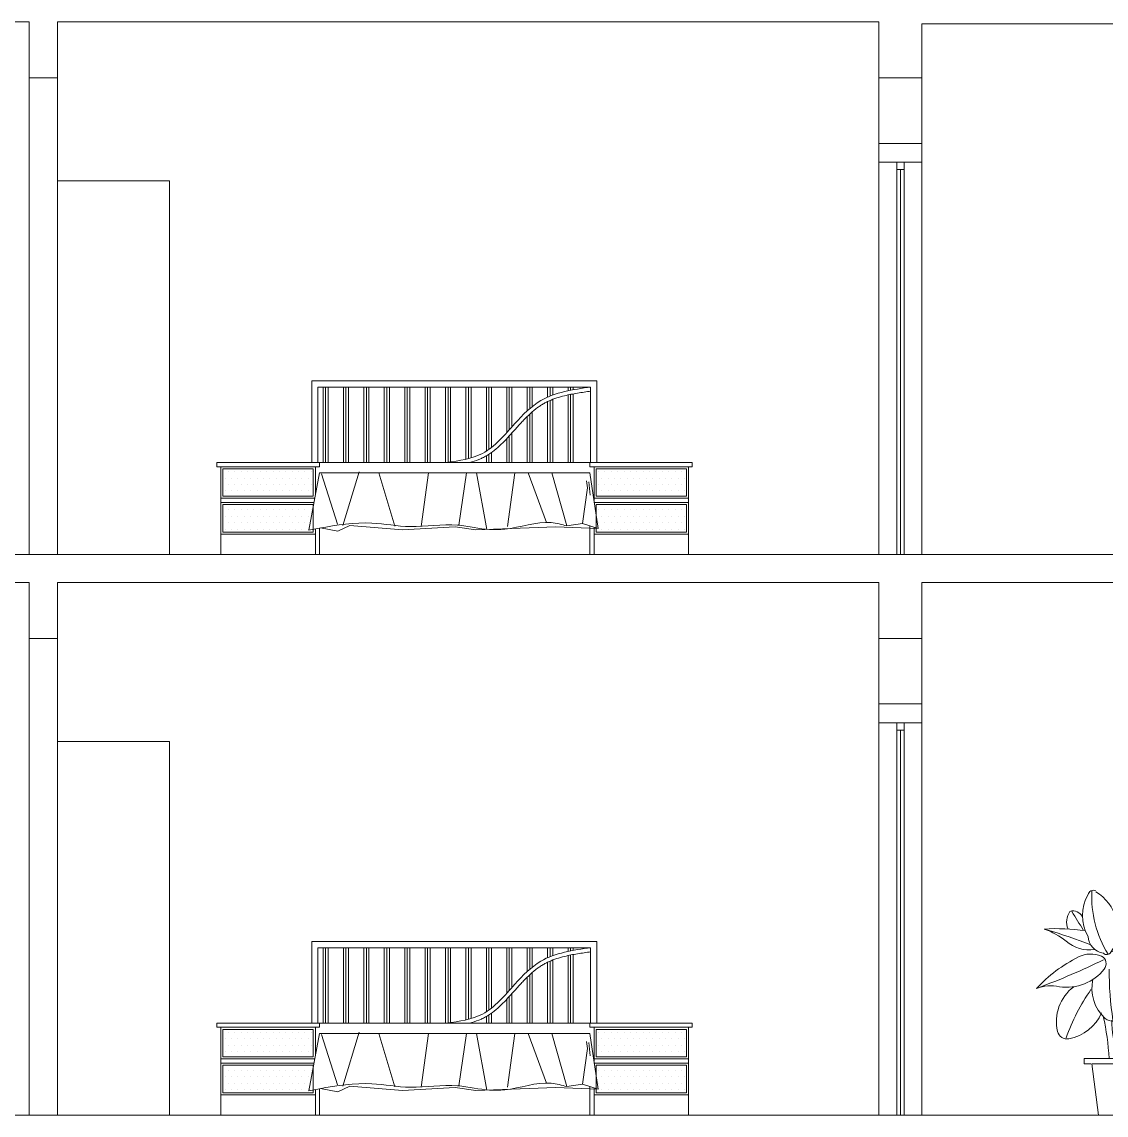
# Model space of a CAD drawing. Header units: inches. Extents: x 1090 to 1325, y 2 to 154.
# Drawn here: x 1171.08 to 1176.88, y 114.43 to 120.28 of the extents above; entities that cross this region are included whole.
import ezdxf

# ---------------------------------------------------------------- set-up
doc = ezdxf.new("R2010")
doc.units = ezdxf.units.IN
doc.header["$MEASUREMENT"] = 0
doc.layers.add('FUR', color=250, linetype='Continuous', lineweight=9)
doc.layers.add('walls', color=250, linetype='Continuous', lineweight=18)
doc.layers.add('TREE', color=104, linetype='Continuous', lineweight=5, transparency=0.2)

# ---------------------------------------------------------------- blocks, each defined once
blk = doc.blocks.new('TS_TX4JCRY69AQAJP9D')
for points in [[(-6.53, 58.31, -0.41684), (-2.64, 42.51, -0.481912), (-4.59, 42.26, -0.342247), (-8.48, 46.64, -0.26696), (-8.48, 57.58, -0.497125), (-6.53, 58.56, -0.195283)], [(-1.42, 51.99, -0.36006), (7.34, 56.37, -0.113892), (10.99, 55.39, 0.422729), (8.07, 52.23, -0.268696), (0.77, 44.21, -0.687609), (-1.18, 45.18, -0.377384)], [(-9.94, 51.75, 0.381959), (-13.1, 53.21, 0.249129), (-13.59, 48.59, 0.62049)], [(-9.21, 48.1, 0.05535), (-19.67, 48.59, -0.08881), (-14.08, 45.42, 0.23543), (-6.78, 43.24, -1.125631)], [(-2.64, 42.51, -0.205137), (14.15, 44.69, -0.579639), (14.88, 41.78, -0.186386), (1.5, 35.7, 301.207595)], [(-5.07, 41.53, 0.218407), (-10.91, 41.29, 0.09322), (-21.62, 33.02, -0.162179), (-15.78, 33.51, 0.274354), (-4.34, 38.13, 0.46016), (-5.07, 41.53, 4.904044)], [(-7.26, 35.45, 0.266089), (-4.1, 25.24, 0.463079), (0.04, 25.73, 0.320357), (0.52, 37.89, -1.850789)], [(4.9, 36.43, -0.288425), (8.31, 24.02, -0.481191), (7.09, 23.54, -0.408348), (1.5, 28.64, -1.958987)], [(-12.13, 33.51, 0.289091), (-16.27, 21.84, 0.399896), (-13.35, 19.89, 0.255788), (-5.07, 26.7, 0.594079)], [(8.31, 32.54, -0.409266), (21.21, 25.73, -0.302318), (18.77, 21.35, -0.251187), (8.27, 23.91)], [(-4.6, 25.74, -0.042073), (-3.13, 14.78, 0.917888)], [(-2.4, 24.75, 0.10656), (-0.94, 16.24, 0.21569), (2.43, 25.89, -5.600516)], [(-0.21, 14.78, 0.198356), (3.97, 24.39, -2.314974)]]:
    blk.add_lwpolyline(points, format="xyb")
for points in [[(-7.75, 13.32), (-9.45, 13.32), (-9.45, 14.78), (7.34, 14.78)], [(7.34, 13.32), (9.04, 13.32), (9.04, 14.78), (-7.75, 14.78)], [(4.17, -0.05), (-5.8, -0.05), (-7.51, 13.32), (7.34, 13.32)], [(-4.34, -0.05), (5.63, -0.05), (7.34, 13.32), (-7.51, 13.32)]]:
    blk.add_lwpolyline(points)
for centre, radius, start, end in [((21.43, 57.01), 28.98, 176.9428, 211.1469), ((-2687067.84, -1613212.16), 3134149.15, 30.97983396, 30.97993766), ((11.25, 44.22), 11.21, 95.0843, 180.0844), ((-56.17, -76.79), 130.55, 68.231, 73.4336), ((14.26, 9.69), 33.54, 89.3518, 115.0833), ((-78.79, 186.44), 163.67, 290.6255, 296.9594), ((93.07, 38.41), 96.2, 180.1654, 188.1592), ((-7.75, 23.87), 15.09, 359.6677, 47.3562), ((38.19, 1.89), 55.36, 146.0833, 160.7574), ((6.97, 7.35), 21.58, 49.595, 86.4481)]:
    blk.add_arc(centre, radius, start, end)

msp = doc.modelspace()

# ---------------------------------------------------------------- linework, layer by layer
at = {"layer": 'FUR'}
for p, q in [((1175.7594, 119.5262), (1175.7594, 117.4262)), ((1175.7994, 119.5262), (1175.7594, 119.5262)), ((1175.7594, 119.5262), (1175.7594, 119.4862)), ((1175.7994, 119.5262), (1175.7994, 117.4262)), ((1175.7994, 119.4862), (1175.7994, 119.5262)), ((1175.7594, 119.4862), (1175.7994, 119.4862)), ((1175.7794, 119.4862), (1175.7794, 117.4262)), ((1171.8671, 119.4262), (1171.2671, 119.4262)), ((1171.8671, 117.4262), (1171.8671, 119.4262)), ((1174.1542, 118.3551), (1172.6287, 118.3551)), ((1172.6287, 117.918), (1172.6287, 118.3551)), ((1174.1542, 117.918), (1174.1542, 118.3551)), ((1174.1214, 118.3223), (1172.6614, 118.3223)), ((1172.6614, 117.918), (1172.6614, 118.3223)), ((1172.689, 117.918), (1172.689, 118.3223)), ((1172.7027, 117.918), (1172.7027, 118.3223)), ((1172.7163, 117.918), (1172.7163, 118.3223)), ((1172.7983, 117.918), (1172.7983, 118.3223)), ((1172.8119, 117.918), (1172.8119, 118.3223)), ((1172.8256, 117.918), (1172.8256, 118.3223)), ((1172.9076, 117.918), (1172.9076, 118.3223)), ((1172.9212, 117.918), (1172.9212, 118.3223)), ((1172.9349, 117.918), (1172.9349, 118.3223)), ((1173.0168, 117.918), (1173.0168, 118.3223)), ((1173.0305, 117.918), (1173.0305, 118.3223)), ((1173.0441, 117.918), (1173.0441, 118.3223)), ((1173.1261, 117.918), (1173.1261, 118.3223)), ((1173.1398, 117.918), (1173.1398, 118.3223)), ((1173.1534, 117.918), (1173.1534, 118.3223)), ((1173.2354, 117.918), (1173.2354, 118.3223)), ((1173.249, 117.918), (1173.249, 118.3223)), ((1173.2627, 117.918), (1173.2627, 118.3223)), ((1173.3447, 117.918), (1173.3447, 118.3223)), ((1173.3583, 117.918), (1173.3583, 118.3223)), ((1173.372, 117.918), (1173.372, 118.3223)), ((1173.4539, 117.936), (1173.4539, 118.3223)), ((1173.4676, 117.9394), (1173.4676, 118.3223)), ((1173.4813, 117.9432), (1173.4813, 118.3223)), ((1173.5632, 117.9796), (1173.5632, 118.3223)), ((1173.5769, 117.9889), (1173.5769, 118.3223)), ((1173.5905, 117.9991), (1173.5905, 118.3223)), ((1173.6725, 118.0785), (1173.6725, 118.3223)), ((1173.6861, 118.0937), (1173.6861, 118.3223)), ((1173.6998, 118.109), (1173.6998, 118.3223)), ((1173.7818, 118.1946), (1173.7818, 118.3223)), ((1173.7954, 118.2068), (1173.7954, 118.3223)), ((1173.8091, 118.2181), (1173.8091, 118.3223)), ((1173.891, 118.2684), (1173.891, 118.3223)), ((1173.9047, 118.2742), (1173.9047, 118.3223)), ((1173.9184, 118.2794), (1173.9184, 118.3223)), ((1174.0003, 118.3023), (1174.0003, 118.3223)), ((1174.014, 118.3051), (1174.014, 118.3223)), ((1174.0276, 118.3077), (1174.0276, 118.3223)), ((1174.1214, 117.918), (1174.1214, 118.3223)), ((1173.891, 117.918), (1173.891, 118.2444)), ((1173.9047, 117.918), (1173.9047, 118.2506)), ((1173.9184, 117.918), (1173.9184, 118.2561)), ((1174.0003, 117.918), (1174.0003, 118.2799)), ((1174.014, 117.918), (1174.014, 118.2828)), ((1174.0276, 117.918), (1174.0276, 118.2854)), ((1173.7954, 117.918), (1173.7954, 118.1775)), ((1173.8091, 117.918), (1173.8091, 118.1897)), ((1173.7818, 117.918), (1173.7818, 118.1645)), ((1173.6861, 117.918), (1173.6861, 118.061)), ((1173.6998, 117.918), (1173.6998, 118.0762)), ((1173.6725, 117.918), (1173.6725, 118.0462)), ((1173.5632, 117.918), (1173.5632, 117.954)), ((1173.5769, 117.918), (1173.5769, 117.9624)), ((1173.5905, 117.918), (1173.5905, 117.9718)), ((1172.6697, 117.918), (1172.1206, 117.918)), ((1172.1206, 117.918), (1172.6698, 117.918)), ((1172.1206, 117.918), (1172.1206, 117.8961)), ((1172.6697, 117.8961), (1172.1206, 117.8961)), ((1172.1424, 117.8961), (1172.1424, 117.4262)), ((1172.1534, 117.7376), (1172.1534, 117.8852)), ((1172.1534, 117.8852), (1172.6369, 117.8852)), ((1172.3271, 117.918), (1172.5312, 117.918)), ((1172.6369, 117.8852), (1172.6369, 117.7376)), ((1172.6479, 117.8961), (1172.6479, 117.7437)), ((1174.1177, 117.918), (1172.6614, 117.918)), ((1172.6697, 117.918), (1172.6697, 117.8961)), ((1173.4813, 117.918), (1173.4813, 117.9204)), ((1174.1177, 117.918), (1174.6641, 117.918)), ((1174.6641, 117.918), (1174.1177, 117.918)), ((1174.1177, 117.918), (1174.1177, 117.8961)), ((1174.6641, 117.8961), (1174.1177, 117.8961)), ((1174.1396, 117.8961), (1174.1396, 117.7176)), ((1174.1505, 117.7376), (1174.1505, 117.8852)), ((1174.1505, 117.8852), (1174.634, 117.8852)), ((1174.2888, 117.918), (1174.4929, 117.918)), ((1174.634, 117.8852), (1174.634, 117.7376)), ((1174.645, 117.8961), (1174.645, 117.4262)), ((1174.6641, 117.918), (1174.6641, 117.8961)), ((1172.6698, 117.8633), (1172.6136, 117.5567)), ((1174.1177, 117.8633), (1172.6698, 117.8633)), ((1172.7665, 117.5883), (1172.68, 117.8574)), ((1172.8825, 117.8693), (1172.7958, 117.5813)), ((1173.0726, 117.5771), (1172.9881, 117.8633)), ((1173.2529, 117.8633), (1173.2142, 117.5766)), ((1173.4568, 117.8633), (1173.4159, 117.5829)), ((1173.5649, 117.5606), (1173.51, 117.8633)), ((1173.6758, 117.5763), (1173.7164, 117.8633)), ((1173.7861, 117.8633), (1173.8843, 117.5977)), ((1173.9944, 117.579), (1173.9135, 117.8638)), ((1174.0983, 117.8199), (1174.1053, 117.783)), ((1174.1177, 117.8633), (1174.1623, 117.5657)), ((1174.1053, 117.783), (1174.0784, 117.5922)), ((1174.1191, 117.7437), (1174.1122, 117.8153)), ((1172.6447, 117.7267), (1172.1424, 117.7267)), ((1172.6407, 117.7049), (1172.1424, 117.7049)), ((1172.6369, 117.7376), (1172.1534, 117.7376)), ((1174.645, 117.7267), (1174.1396, 117.7267)), ((1174.645, 117.7049), (1174.1396, 117.7049)), ((1174.634, 117.7376), (1174.1505, 117.7376)), ((1172.1534, 117.5464), (1172.1534, 117.6939)), ((1172.1534, 117.6939), (1172.6369, 117.6939)), ((1172.6369, 117.6939), (1172.6369, 117.5464)), ((1174.1505, 117.5464), (1174.1505, 117.6939)), ((1174.1505, 117.6939), (1174.634, 117.6939)), ((1174.634, 117.6939), (1174.634, 117.5464)), ((1174.0784, 117.5922), (1173.9944, 117.579)), ((1174.1623, 117.5657), (1174.0784, 117.5922)), ((1172.6479, 117.5355), (1172.1424, 117.5355)), ((1172.6369, 117.5464), (1172.1534, 117.5464)), ((1172.6136, 117.5567), (1172.6698, 117.5674)), ((1172.6479, 117.5632), (1172.6479, 117.4262)), ((1172.6697, 117.5674), (1172.6697, 117.4262)), ((1172.6698, 117.5674), (1172.6698, 117.4262)), ((1172.6698, 117.5674), (1172.6698, 117.4262)), ((1172.7686, 117.5512), (1172.6751, 117.5683)), ((1172.8331, 117.581), (1172.7686, 117.5512)), ((1173.1138, 117.5586), (1172.8331, 117.581)), ((1173.3969, 117.5735), (1173.1138, 117.5586)), ((1173.5061, 117.5586), (1173.3969, 117.5735)), ((1173.9358, 117.5735), (1173.5061, 117.5586)), ((1174.1623, 117.5657), (1173.9358, 117.5735)), ((1174.1177, 117.5798), (1174.1177, 117.4262)), ((1174.1177, 117.5798), (1174.1177, 117.4262)), ((1174.1177, 117.5798), (1174.1177, 117.4262)), ((1174.1396, 117.5729), (1174.1396, 117.4262)), ((1174.645, 117.5355), (1174.1396, 117.5355)), ((1174.634, 117.5464), (1174.1505, 117.5464)), ((1175.7594, 116.5262), (1175.7594, 114.4262)), ((1175.7994, 116.5262), (1175.7594, 116.5262)), ((1175.7594, 116.5262), (1175.7594, 116.4862)), ((1175.7594, 116.4862), (1175.7994, 116.4862)), ((1175.7794, 116.4862), (1175.7794, 114.4262)), ((1175.7994, 116.5262), (1175.7994, 114.4262)), ((1175.7994, 116.4862), (1175.7994, 116.5262)), ((1171.8671, 116.4262), (1171.2671, 116.4262)), ((1171.8671, 114.4262), (1171.8671, 116.4262)), ((1174.1542, 115.3551), (1172.6287, 115.3551)), ((1172.6287, 114.918), (1172.6287, 115.3551)), ((1174.1214, 115.3223), (1172.6614, 115.3223)), ((1172.6614, 114.918), (1172.6614, 115.3223)), ((1172.689, 114.918), (1172.689, 115.3223)), ((1172.7027, 114.918), (1172.7027, 115.3223)), ((1172.7163, 114.918), (1172.7163, 115.3223)), ((1172.7983, 114.918), (1172.7983, 115.3223)), ((1172.8119, 114.918), (1172.8119, 115.3223)), ((1172.8256, 114.918), (1172.8256, 115.3223)), ((1172.9076, 114.918), (1172.9076, 115.3223)), ((1172.9212, 114.918), (1172.9212, 115.3223)), ((1172.9349, 114.918), (1172.9349, 115.3223)), ((1173.0168, 114.918), (1173.0168, 115.3223)), ((1173.0305, 114.918), (1173.0305, 115.3223)), ((1173.0441, 114.918), (1173.0441, 115.3223)), ((1173.1261, 114.918), (1173.1261, 115.3223)), ((1173.1398, 114.918), (1173.1398, 115.3223)), ((1173.1534, 114.918), (1173.1534, 115.3223)), ((1173.2354, 114.918), (1173.2354, 115.3223)), ((1173.249, 114.918), (1173.249, 115.3223)), ((1173.2627, 114.918), (1173.2627, 115.3223)), ((1173.3447, 114.918), (1173.3447, 115.3223)), ((1173.3583, 114.918), (1173.3583, 115.3223)), ((1173.372, 114.918), (1173.372, 115.3223)), ((1173.4539, 114.936), (1173.4539, 115.3223)), ((1173.4676, 114.9394), (1173.4676, 115.3223)), ((1173.4813, 114.9432), (1173.4813, 115.3223)), ((1173.5632, 114.9796), (1173.5632, 115.3223)), ((1173.5769, 114.9889), (1173.5769, 115.3223)), ((1173.5905, 114.9991), (1173.5905, 115.3223)), ((1173.6725, 115.0785), (1173.6725, 115.3223)), ((1173.6861, 115.0937), (1173.6861, 115.3223)), ((1173.6998, 115.109), (1173.6998, 115.3223)), ((1173.7818, 115.1946), (1173.7818, 115.3223)), ((1173.7954, 115.2068), (1173.7954, 115.3223)), ((1173.8091, 115.2181), (1173.8091, 115.3223)), ((1173.891, 115.2684), (1173.891, 115.3223)), ((1173.9047, 115.2742), (1173.9047, 115.3223)), ((1173.9184, 115.2794), (1173.9184, 115.3223)), ((1174.0003, 115.3023), (1174.0003, 115.3223)), ((1174.014, 115.3051), (1174.014, 115.3223)), ((1174.0276, 115.3077), (1174.0276, 115.3223)), ((1174.1214, 114.918), (1174.1214, 115.3223)), ((1174.1542, 114.918), (1174.1542, 115.3551)), ((1173.9047, 114.918), (1173.9047, 115.2506)), ((1173.9184, 114.918), (1173.9184, 115.2561)), ((1174.0003, 114.918), (1174.0003, 115.2799)), ((1174.014, 114.918), (1174.014, 115.2828)), ((1174.0276, 114.918), (1174.0276, 115.2854)), ((1173.8091, 114.918), (1173.8091, 115.1897)), ((1173.891, 114.918), (1173.891, 115.2444)), ((1173.7818, 114.918), (1173.7818, 115.1645)), ((1173.7954, 114.918), (1173.7954, 115.1775)), ((1173.6998, 114.918), (1173.6998, 115.0762)), ((1173.6725, 114.918), (1173.6725, 115.0462)), ((1173.6861, 114.918), (1173.6861, 115.061)), ((1173.5632, 114.918), (1173.5632, 114.954)), ((1173.5769, 114.918), (1173.5769, 114.9624)), ((1173.5905, 114.918), (1173.5905, 114.9718)), ((1172.6697, 114.918), (1172.1206, 114.918)), ((1172.1206, 114.918), (1172.6698, 114.918)), ((1172.1206, 114.918), (1172.1206, 114.8961)), ((1172.6697, 114.8961), (1172.1206, 114.8961)), ((1172.1424, 114.8961), (1172.1424, 114.4262)), ((1172.3271, 114.918), (1172.5312, 114.918)), ((1172.6479, 114.8961), (1172.6479, 114.7437)), ((1174.1177, 114.918), (1172.6614, 114.918)), ((1172.6697, 114.918), (1172.6697, 114.8961)), ((1173.4813, 114.918), (1173.4813, 114.9204)), ((1174.1177, 114.918), (1174.6641, 114.918)), ((1174.6641, 114.918), (1174.1177, 114.918)), ((1174.1177, 114.918), (1174.1177, 114.8961)), ((1174.6641, 114.8961), (1174.1177, 114.8961)), ((1174.1396, 114.8961), (1174.1396, 114.7176)), ((1174.2888, 114.918), (1174.4929, 114.918)), ((1174.645, 114.8961), (1174.645, 114.4262)), ((1174.6641, 114.918), (1174.6641, 114.8961)), ((1172.1534, 114.7376), (1172.1534, 114.8852)), ((1172.1534, 114.8852), (1172.6369, 114.8852)), ((1172.6698, 114.8633), (1172.6136, 114.5567)), ((1172.6369, 114.8852), (1172.6369, 114.7376)), ((1174.1177, 114.8633), (1172.6698, 114.8633)), ((1172.7665, 114.5883), (1172.68, 114.8574)), ((1172.8825, 114.8693), (1172.7958, 114.5813)), ((1173.0726, 114.5771), (1172.9881, 114.8633)), ((1173.2529, 114.8633), (1173.2142, 114.5766)), ((1173.4568, 114.8633), (1173.4159, 114.5829)), ((1173.5649, 114.5606), (1173.51, 114.8633)), ((1173.6758, 114.5763), (1173.7164, 114.8633)), ((1173.7861, 114.8633), (1173.8843, 114.5977)), ((1173.9944, 114.579), (1173.9135, 114.8638)), ((1174.1177, 114.8633), (1174.1623, 114.5657)), ((1174.1505, 114.7376), (1174.1505, 114.8852)), ((1174.1505, 114.8852), (1174.634, 114.8852)), ((1174.634, 114.8852), (1174.634, 114.7376)), ((1174.1053, 114.783), (1174.0784, 114.5922)), ((1174.0983, 114.8199), (1174.1053, 114.783)), ((1174.1191, 114.7437), (1174.1122, 114.8153)), ((1172.6447, 114.7267), (1172.1424, 114.7267)), ((1172.6369, 114.7376), (1172.1534, 114.7376)), ((1174.645, 114.7267), (1174.1396, 114.7267)), ((1174.634, 114.7376), (1174.1505, 114.7376)), ((1172.6407, 114.7049), (1172.1424, 114.7049)), ((1172.1534, 114.5464), (1172.1534, 114.6939)), ((1172.1534, 114.6939), (1172.6369, 114.6939)), ((1172.6369, 114.6939), (1172.6369, 114.5464)), ((1174.645, 114.7049), (1174.1396, 114.7049)), ((1174.1505, 114.5464), (1174.1505, 114.6939)), ((1174.1505, 114.6939), (1174.634, 114.6939)), ((1174.634, 114.6939), (1174.634, 114.5464)), ((1172.6369, 114.5464), (1172.1534, 114.5464)), ((1172.6136, 114.5567), (1172.6698, 114.5674)), ((1172.6479, 114.5632), (1172.6479, 114.4262)), ((1172.6697, 114.5674), (1172.6697, 114.4262)), ((1172.6698, 114.5674), (1172.6698, 114.4262)), ((1172.6698, 114.5674), (1172.6698, 114.4262)), ((1172.7686, 114.5512), (1172.6751, 114.5683)), ((1172.8331, 114.581), (1172.7686, 114.5512)), ((1173.1138, 114.5586), (1172.8331, 114.581)), ((1173.3969, 114.5735), (1173.1138, 114.5586)), ((1173.5061, 114.5586), (1173.3969, 114.5735)), ((1173.9358, 114.5735), (1173.5061, 114.5586)), ((1174.1623, 114.5657), (1173.9358, 114.5735)), ((1174.0784, 114.5922), (1173.9944, 114.579)), ((1174.1623, 114.5657), (1174.0784, 114.5922)), ((1174.1177, 114.5798), (1174.1177, 114.4262)), ((1174.1177, 114.5798), (1174.1177, 114.4262)), ((1174.1177, 114.5798), (1174.1177, 114.4262)), ((1174.1396, 114.5729), (1174.1396, 114.4262)), ((1174.634, 114.5464), (1174.1505, 114.5464)), ((1172.6479, 114.5355), (1172.1424, 114.5355)), ((1174.645, 114.5355), (1174.1396, 114.5355))]:
    msp.add_line(p, q, dxfattribs=at)
at = {"layer": 'FUR', "linetype": 'Continuous'}
for p, q in [((1172.1656, 117.8352), (1172.1656, 117.8352)), ((1172.1827, 117.8694), (1172.1827, 117.8694)), ((1172.1998, 117.8352), (1172.1998, 117.8352)), ((1172.2169, 117.8694), (1172.2169, 117.8694)), ((1172.2339, 117.8352), (1172.2339, 117.8352)), ((1172.251, 117.8694), (1172.251, 117.8694)), ((1172.2681, 117.8352), (1172.2681, 117.8352)), ((1172.2852, 117.8694), (1172.2852, 117.8694)), ((1172.3022, 117.8352), (1172.3022, 117.8352)), ((1172.3193, 117.8694), (1172.3193, 117.8694)), ((1172.3364, 117.8352), (1172.3364, 117.8352)), ((1172.3535, 117.8694), (1172.3535, 117.8694)), ((1172.3705, 117.8352), (1172.3705, 117.8352)), ((1172.3876, 117.8694), (1172.3876, 117.8694)), ((1172.4047, 117.8352), (1172.4047, 117.8352)), ((1172.4218, 117.8694), (1172.4218, 117.8694)), ((1172.4388, 117.8352), (1172.4388, 117.8352)), ((1172.4559, 117.8694), (1172.4559, 117.8694)), ((1172.473, 117.8352), (1172.473, 117.8352)), ((1172.49, 117.8694), (1172.49, 117.8694)), ((1172.5071, 117.8352), (1172.5071, 117.8352)), ((1172.5242, 117.8694), (1172.5242, 117.8694)), ((1172.5413, 117.8352), (1172.5413, 117.8352)), ((1172.5583, 117.8694), (1172.5583, 117.8694)), ((1172.5754, 117.8352), (1172.5754, 117.8352)), ((1172.5925, 117.8694), (1172.5925, 117.8694)), ((1172.6096, 117.8352), (1172.6096, 117.8352)), ((1172.6266, 117.8694), (1172.6266, 117.8694)), ((1174.1633, 117.8694), (1174.1633, 117.8694)), ((1174.1804, 117.8352), (1174.1804, 117.8352)), ((1174.1975, 117.8694), (1174.1975, 117.8694)), ((1174.2146, 117.8352), (1174.2146, 117.8352)), ((1174.2316, 117.8694), (1174.2316, 117.8694)), ((1174.2487, 117.8352), (1174.2487, 117.8352)), ((1174.2658, 117.8694), (1174.2658, 117.8694)), ((1174.2829, 117.8352), (1174.2829, 117.8352)), ((1174.2999, 117.8694), (1174.2999, 117.8694)), ((1174.317, 117.8352), (1174.317, 117.8352)), ((1174.3341, 117.8694), (1174.3341, 117.8694)), ((1174.3512, 117.8352), (1174.3512, 117.8352)), ((1174.3682, 117.8694), (1174.3682, 117.8694)), ((1174.3853, 117.8352), (1174.3853, 117.8352)), ((1174.4024, 117.8694), (1174.4024, 117.8694)), ((1174.4195, 117.8352), (1174.4195, 117.8352)), ((1174.4365, 117.8694), (1174.4365, 117.8694)), ((1174.4536, 117.8352), (1174.4536, 117.8352)), ((1174.4707, 117.8694), (1174.4707, 117.8694)), ((1174.4878, 117.8352), (1174.4878, 117.8352)), ((1174.5048, 117.8694), (1174.5048, 117.8694)), ((1174.5219, 117.8352), (1174.5219, 117.8352)), ((1174.539, 117.8694), (1174.539, 117.8694)), ((1174.5561, 117.8352), (1174.5561, 117.8352)), ((1174.5731, 117.8694), (1174.5731, 117.8694)), ((1174.5902, 117.8352), (1174.5902, 117.8352)), ((1174.6073, 117.8694), (1174.6073, 117.8694)), ((1174.6244, 117.8352), (1174.6244, 117.8352)), ((1172.1656, 117.7669), (1172.1656, 117.7669)), ((1172.1827, 117.8011), (1172.1827, 117.8011)), ((1172.1998, 117.7669), (1172.1998, 117.7669)), ((1172.2169, 117.8011), (1172.2169, 117.8011)), ((1172.2339, 117.7669), (1172.2339, 117.7669)), ((1172.251, 117.8011), (1172.251, 117.8011)), ((1172.2681, 117.7669), (1172.2681, 117.7669)), ((1172.2852, 117.8011), (1172.2852, 117.8011)), ((1172.3022, 117.7669), (1172.3022, 117.7669)), ((1172.3193, 117.8011), (1172.3193, 117.8011)), ((1172.3364, 117.7669), (1172.3364, 117.7669)), ((1172.3535, 117.8011), (1172.3535, 117.8011)), ((1172.3705, 117.7669), (1172.3705, 117.7669)), ((1172.3876, 117.8011), (1172.3876, 117.8011)), ((1172.4047, 117.7669), (1172.4047, 117.7669)), ((1172.4218, 117.8011), (1172.4218, 117.8011)), ((1172.4388, 117.7669), (1172.4388, 117.7669)), ((1172.4559, 117.8011), (1172.4559, 117.8011)), ((1172.473, 117.7669), (1172.473, 117.7669)), ((1172.49, 117.8011), (1172.49, 117.8011)), ((1172.5071, 117.7669), (1172.5071, 117.7669)), ((1172.5242, 117.8011), (1172.5242, 117.8011)), ((1172.5413, 117.7669), (1172.5413, 117.7669)), ((1172.5583, 117.8011), (1172.5583, 117.8011)), ((1172.5754, 117.7669), (1172.5754, 117.7669)), ((1172.5925, 117.8011), (1172.5925, 117.8011)), ((1172.6096, 117.7669), (1172.6096, 117.7669)), ((1172.6266, 117.8011), (1172.6266, 117.8011)), ((1174.1633, 117.8011), (1174.1633, 117.8011)), ((1174.1804, 117.7669), (1174.1804, 117.7669)), ((1174.1975, 117.8011), (1174.1975, 117.8011)), ((1174.2146, 117.7669), (1174.2146, 117.7669)), ((1174.2316, 117.8011), (1174.2316, 117.8011)), ((1174.2487, 117.7669), (1174.2487, 117.7669)), ((1174.2658, 117.8011), (1174.2658, 117.8011)), ((1174.2829, 117.7669), (1174.2829, 117.7669)), ((1174.2999, 117.8011), (1174.2999, 117.8011)), ((1174.317, 117.7669), (1174.317, 117.7669)), ((1174.3341, 117.8011), (1174.3341, 117.8011)), ((1174.3512, 117.7669), (1174.3512, 117.7669)), ((1174.3682, 117.8011), (1174.3682, 117.8011)), ((1174.3853, 117.7669), (1174.3853, 117.7669)), ((1174.4024, 117.8011), (1174.4024, 117.8011)), ((1174.4195, 117.7669), (1174.4195, 117.7669)), ((1174.4365, 117.8011), (1174.4365, 117.8011)), ((1174.4536, 117.7669), (1174.4536, 117.7669)), ((1174.4707, 117.8011), (1174.4707, 117.8011)), ((1174.4878, 117.7669), (1174.4878, 117.7669)), ((1174.5048, 117.8011), (1174.5048, 117.8011)), ((1174.5219, 117.7669), (1174.5219, 117.7669)), ((1174.539, 117.8011), (1174.539, 117.8011)), ((1174.5561, 117.7669), (1174.5561, 117.7669)), ((1174.5731, 117.8011), (1174.5731, 117.8011)), ((1174.5902, 117.7669), (1174.5902, 117.7669)), ((1174.6073, 117.8011), (1174.6073, 117.8011)), ((1174.6244, 117.7669), (1174.6244, 117.7669)), ((1172.1827, 117.6645), (1172.1827, 117.6645)), ((1172.2169, 117.6645), (1172.2169, 117.6645)), ((1172.251, 117.6645), (1172.251, 117.6645)), ((1172.2852, 117.6645), (1172.2852, 117.6645)), ((1172.3193, 117.6645), (1172.3193, 117.6645)), ((1172.3535, 117.6645), (1172.3535, 117.6645)), ((1172.3876, 117.6645), (1172.3876, 117.6645)), ((1172.4218, 117.6645), (1172.4218, 117.6645)), ((1172.4559, 117.6645), (1172.4559, 117.6645)), ((1172.49, 117.6645), (1172.49, 117.6645)), ((1172.5242, 117.6645), (1172.5242, 117.6645)), ((1172.5583, 117.6645), (1172.5583, 117.6645)), ((1172.5925, 117.6645), (1172.5925, 117.6645)), ((1172.6266, 117.6645), (1172.6266, 117.6645)), ((1174.1633, 117.6645), (1174.1633, 117.6645)), ((1174.1975, 117.6645), (1174.1975, 117.6645)), ((1174.2316, 117.6645), (1174.2316, 117.6645)), ((1174.2658, 117.6645), (1174.2658, 117.6645)), ((1174.2999, 117.6645), (1174.2999, 117.6645)), ((1174.3341, 117.6645), (1174.3341, 117.6645)), ((1174.3682, 117.6645), (1174.3682, 117.6645)), ((1174.4024, 117.6645), (1174.4024, 117.6645)), ((1174.4365, 117.6645), (1174.4365, 117.6645)), ((1174.4707, 117.6645), (1174.4707, 117.6645)), ((1174.5048, 117.6645), (1174.5048, 117.6645)), ((1174.539, 117.6645), (1174.539, 117.6645)), ((1174.5731, 117.6645), (1174.5731, 117.6645)), ((1174.6073, 117.6645), (1174.6073, 117.6645)), ((1172.1656, 117.6303), (1172.1656, 117.6303)), ((1172.1827, 117.5962), (1172.1827, 117.5962)), ((1172.1998, 117.6303), (1172.1998, 117.6303)), ((1172.2169, 117.5962), (1172.2169, 117.5962)), ((1172.2339, 117.6303), (1172.2339, 117.6303)), ((1172.251, 117.5962), (1172.251, 117.5962)), ((1172.2681, 117.6303), (1172.2681, 117.6303)), ((1172.2852, 117.5962), (1172.2852, 117.5962)), ((1172.3022, 117.6303), (1172.3022, 117.6303)), ((1172.3193, 117.5962), (1172.3193, 117.5962)), ((1172.3364, 117.6303), (1172.3364, 117.6303)), ((1172.3535, 117.5962), (1172.3535, 117.5962)), ((1172.3705, 117.6303), (1172.3705, 117.6303)), ((1172.3876, 117.5962), (1172.3876, 117.5962)), ((1172.4047, 117.6303), (1172.4047, 117.6303)), ((1172.4218, 117.5962), (1172.4218, 117.5962)), ((1172.4388, 117.6303), (1172.4388, 117.6303)), ((1172.4559, 117.5962), (1172.4559, 117.5962)), ((1172.473, 117.6303), (1172.473, 117.6303)), ((1172.49, 117.5962), (1172.49, 117.5962)), ((1172.5071, 117.6303), (1172.5071, 117.6303)), ((1172.5242, 117.5962), (1172.5242, 117.5962)), ((1172.5413, 117.6303), (1172.5413, 117.6303)), ((1172.5583, 117.5962), (1172.5583, 117.5962)), ((1172.5754, 117.6303), (1172.5754, 117.6303)), ((1172.5925, 117.5962), (1172.5925, 117.5962)), ((1172.6096, 117.6303), (1172.6096, 117.6303)), ((1174.1633, 117.5962), (1174.1633, 117.5962)), ((1174.1804, 117.6303), (1174.1804, 117.6303)), ((1174.1975, 117.5962), (1174.1975, 117.5962)), ((1174.2146, 117.6303), (1174.2146, 117.6303)), ((1174.2316, 117.5962), (1174.2316, 117.5962)), ((1174.2487, 117.6303), (1174.2487, 117.6303)), ((1174.2658, 117.5962), (1174.2658, 117.5962)), ((1174.2829, 117.6303), (1174.2829, 117.6303)), ((1174.2999, 117.5962), (1174.2999, 117.5962)), ((1174.317, 117.6303), (1174.317, 117.6303)), ((1174.3341, 117.5962), (1174.3341, 117.5962)), ((1174.3512, 117.6303), (1174.3512, 117.6303)), ((1174.3682, 117.5962), (1174.3682, 117.5962)), ((1174.3853, 117.6303), (1174.3853, 117.6303)), ((1174.4024, 117.5962), (1174.4024, 117.5962)), ((1174.4195, 117.6303), (1174.4195, 117.6303)), ((1174.4365, 117.5962), (1174.4365, 117.5962)), ((1174.4536, 117.6303), (1174.4536, 117.6303)), ((1174.4707, 117.5962), (1174.4707, 117.5962)), ((1174.4878, 117.6303), (1174.4878, 117.6303)), ((1174.5048, 117.5962), (1174.5048, 117.5962)), ((1174.5219, 117.6303), (1174.5219, 117.6303)), ((1174.539, 117.5962), (1174.539, 117.5962)), ((1174.5561, 117.6303), (1174.5561, 117.6303)), ((1174.5731, 117.5962), (1174.5731, 117.5962)), ((1174.5902, 117.6303), (1174.5902, 117.6303)), ((1174.6073, 117.5962), (1174.6073, 117.5962)), ((1174.6244, 117.6303), (1174.6244, 117.6303)), ((1172.1656, 117.562), (1172.1656, 117.562)), ((1172.1998, 117.562), (1172.1998, 117.562)), ((1172.2339, 117.562), (1172.2339, 117.562)), ((1172.2681, 117.562), (1172.2681, 117.562)), ((1172.3022, 117.562), (1172.3022, 117.562)), ((1172.3364, 117.562), (1172.3364, 117.562)), ((1172.3705, 117.562), (1172.3705, 117.562)), ((1172.4047, 117.562), (1172.4047, 117.562)), ((1172.4388, 117.562), (1172.4388, 117.562)), ((1172.473, 117.562), (1172.473, 117.562)), ((1172.5071, 117.562), (1172.5071, 117.562)), ((1172.5413, 117.562), (1172.5413, 117.562)), ((1172.5754, 117.562), (1172.5754, 117.562)), ((1172.6096, 117.562), (1172.6096, 117.562)), ((1174.1804, 117.562), (1174.1804, 117.562)), ((1174.2146, 117.562), (1174.2146, 117.562)), ((1174.2487, 117.562), (1174.2487, 117.562)), ((1174.2829, 117.562), (1174.2829, 117.562)), ((1174.317, 117.562), (1174.317, 117.562)), ((1174.3512, 117.562), (1174.3512, 117.562)), ((1174.3853, 117.562), (1174.3853, 117.562)), ((1174.4195, 117.562), (1174.4195, 117.562)), ((1174.4536, 117.562), (1174.4536, 117.562)), ((1174.4878, 117.562), (1174.4878, 117.562)), ((1174.5219, 117.562), (1174.5219, 117.562)), ((1174.5561, 117.562), (1174.5561, 117.562)), ((1174.5902, 117.562), (1174.5902, 117.562)), ((1174.6244, 117.562), (1174.6244, 117.562)), ((1172.1827, 114.8694), (1172.1827, 114.8694)), ((1172.2169, 114.8694), (1172.2169, 114.8694)), ((1172.251, 114.8694), (1172.251, 114.8694)), ((1172.2852, 114.8694), (1172.2852, 114.8694)), ((1172.3193, 114.8694), (1172.3193, 114.8694)), ((1172.3535, 114.8694), (1172.3535, 114.8694)), ((1172.3876, 114.8694), (1172.3876, 114.8694)), ((1172.4218, 114.8694), (1172.4218, 114.8694)), ((1172.4559, 114.8694), (1172.4559, 114.8694)), ((1172.49, 114.8694), (1172.49, 114.8694)), ((1172.5242, 114.8694), (1172.5242, 114.8694)), ((1172.5583, 114.8694), (1172.5583, 114.8694)), ((1172.5925, 114.8694), (1172.5925, 114.8694)), ((1172.6266, 114.8694), (1172.6266, 114.8694)), ((1174.1633, 114.8694), (1174.1633, 114.8694)), ((1174.1975, 114.8694), (1174.1975, 114.8694)), ((1174.2316, 114.8694), (1174.2316, 114.8694)), ((1174.2658, 114.8694), (1174.2658, 114.8694)), ((1174.2999, 114.8694), (1174.2999, 114.8694)), ((1174.3341, 114.8694), (1174.3341, 114.8694)), ((1174.3682, 114.8694), (1174.3682, 114.8694)), ((1174.4024, 114.8694), (1174.4024, 114.8694)), ((1174.4365, 114.8694), (1174.4365, 114.8694)), ((1174.4707, 114.8694), (1174.4707, 114.8694)), ((1174.5048, 114.8694), (1174.5048, 114.8694)), ((1174.539, 114.8694), (1174.539, 114.8694)), ((1174.5731, 114.8694), (1174.5731, 114.8694)), ((1174.6073, 114.8694), (1174.6073, 114.8694)), ((1172.1656, 114.8352), (1172.1656, 114.8352)), ((1172.1827, 114.8011), (1172.1827, 114.8011)), ((1172.1998, 114.8352), (1172.1998, 114.8352)), ((1172.2169, 114.8011), (1172.2169, 114.8011)), ((1172.2339, 114.8352), (1172.2339, 114.8352)), ((1172.251, 114.8011), (1172.251, 114.8011)), ((1172.2681, 114.8352), (1172.2681, 114.8352)), ((1172.2852, 114.8011), (1172.2852, 114.8011)), ((1172.3022, 114.8352), (1172.3022, 114.8352)), ((1172.3193, 114.8011), (1172.3193, 114.8011)), ((1172.3364, 114.8352), (1172.3364, 114.8352)), ((1172.3535, 114.8011), (1172.3535, 114.8011)), ((1172.3705, 114.8352), (1172.3705, 114.8352)), ((1172.3876, 114.8011), (1172.3876, 114.8011)), ((1172.4047, 114.8352), (1172.4047, 114.8352)), ((1172.4218, 114.8011), (1172.4218, 114.8011)), ((1172.4388, 114.8352), (1172.4388, 114.8352)), ((1172.4559, 114.8011), (1172.4559, 114.8011)), ((1172.473, 114.8352), (1172.473, 114.8352)), ((1172.49, 114.8011), (1172.49, 114.8011)), ((1172.5071, 114.8352), (1172.5071, 114.8352)), ((1172.5242, 114.8011), (1172.5242, 114.8011)), ((1172.5413, 114.8352), (1172.5413, 114.8352)), ((1172.5583, 114.8011), (1172.5583, 114.8011)), ((1172.5754, 114.8352), (1172.5754, 114.8352)), ((1172.5925, 114.8011), (1172.5925, 114.8011)), ((1172.6096, 114.8352), (1172.6096, 114.8352)), ((1172.6266, 114.8011), (1172.6266, 114.8011)), ((1174.1633, 114.8011), (1174.1633, 114.8011)), ((1174.1804, 114.8352), (1174.1804, 114.8352)), ((1174.1975, 114.8011), (1174.1975, 114.8011)), ((1174.2146, 114.8352), (1174.2146, 114.8352)), ((1174.2316, 114.8011), (1174.2316, 114.8011)), ((1174.2487, 114.8352), (1174.2487, 114.8352)), ((1174.2658, 114.8011), (1174.2658, 114.8011)), ((1174.2829, 114.8352), (1174.2829, 114.8352)), ((1174.2999, 114.8011), (1174.2999, 114.8011)), ((1174.317, 114.8352), (1174.317, 114.8352)), ((1174.3341, 114.8011), (1174.3341, 114.8011)), ((1174.3512, 114.8352), (1174.3512, 114.8352)), ((1174.3682, 114.8011), (1174.3682, 114.8011)), ((1174.3853, 114.8352), (1174.3853, 114.8352)), ((1174.4024, 114.8011), (1174.4024, 114.8011)), ((1174.4195, 114.8352), (1174.4195, 114.8352)), ((1174.4365, 114.8011), (1174.4365, 114.8011)), ((1174.4536, 114.8352), (1174.4536, 114.8352)), ((1174.4707, 114.8011), (1174.4707, 114.8011)), ((1174.4878, 114.8352), (1174.4878, 114.8352)), ((1174.5048, 114.8011), (1174.5048, 114.8011)), ((1174.5219, 114.8352), (1174.5219, 114.8352)), ((1174.539, 114.8011), (1174.539, 114.8011)), ((1174.5561, 114.8352), (1174.5561, 114.8352)), ((1174.5731, 114.8011), (1174.5731, 114.8011)), ((1174.5902, 114.8352), (1174.5902, 114.8352)), ((1174.6073, 114.8011), (1174.6073, 114.8011)), ((1174.6244, 114.8352), (1174.6244, 114.8352)), ((1172.1656, 114.7669), (1172.1656, 114.7669)), ((1172.1998, 114.7669), (1172.1998, 114.7669)), ((1172.2339, 114.7669), (1172.2339, 114.7669)), ((1172.2681, 114.7669), (1172.2681, 114.7669)), ((1172.3022, 114.7669), (1172.3022, 114.7669)), ((1172.3364, 114.7669), (1172.3364, 114.7669)), ((1172.3705, 114.7669), (1172.3705, 114.7669)), ((1172.4047, 114.7669), (1172.4047, 114.7669)), ((1172.4388, 114.7669), (1172.4388, 114.7669)), ((1172.473, 114.7669), (1172.473, 114.7669)), ((1172.5071, 114.7669), (1172.5071, 114.7669)), ((1172.5413, 114.7669), (1172.5413, 114.7669)), ((1172.5754, 114.7669), (1172.5754, 114.7669)), ((1172.6096, 114.7669), (1172.6096, 114.7669)), ((1174.1804, 114.7669), (1174.1804, 114.7669)), ((1174.2146, 114.7669), (1174.2146, 114.7669)), ((1174.2487, 114.7669), (1174.2487, 114.7669)), ((1174.2829, 114.7669), (1174.2829, 114.7669)), ((1174.317, 114.7669), (1174.317, 114.7669)), ((1174.3512, 114.7669), (1174.3512, 114.7669)), ((1174.3853, 114.7669), (1174.3853, 114.7669)), ((1174.4195, 114.7669), (1174.4195, 114.7669)), ((1174.4536, 114.7669), (1174.4536, 114.7669)), ((1174.4878, 114.7669), (1174.4878, 114.7669)), ((1174.5219, 114.7669), (1174.5219, 114.7669)), ((1174.5561, 114.7669), (1174.5561, 114.7669)), ((1174.5902, 114.7669), (1174.5902, 114.7669)), ((1174.6244, 114.7669), (1174.6244, 114.7669)), ((1172.1827, 114.6645), (1172.1827, 114.6645)), ((1172.2169, 114.6645), (1172.2169, 114.6645)), ((1172.251, 114.6645), (1172.251, 114.6645)), ((1172.2852, 114.6645), (1172.2852, 114.6645)), ((1172.3193, 114.6645), (1172.3193, 114.6645)), ((1172.3535, 114.6645), (1172.3535, 114.6645)), ((1172.3876, 114.6645), (1172.3876, 114.6645)), ((1172.4218, 114.6645), (1172.4218, 114.6645)), ((1172.4559, 114.6645), (1172.4559, 114.6645)), ((1172.49, 114.6645), (1172.49, 114.6645)), ((1172.5242, 114.6645), (1172.5242, 114.6645)), ((1172.5583, 114.6645), (1172.5583, 114.6645)), ((1172.5925, 114.6645), (1172.5925, 114.6645)), ((1172.6266, 114.6645), (1172.6266, 114.6645)), ((1174.1633, 114.6645), (1174.1633, 114.6645)), ((1174.1975, 114.6645), (1174.1975, 114.6645)), ((1174.2316, 114.6645), (1174.2316, 114.6645)), ((1174.2658, 114.6645), (1174.2658, 114.6645)), ((1174.2999, 114.6645), (1174.2999, 114.6645)), ((1174.3341, 114.6645), (1174.3341, 114.6645)), ((1174.3682, 114.6645), (1174.3682, 114.6645)), ((1174.4024, 114.6645), (1174.4024, 114.6645)), ((1174.4365, 114.6645), (1174.4365, 114.6645)), ((1174.4707, 114.6645), (1174.4707, 114.6645)), ((1174.5048, 114.6645), (1174.5048, 114.6645)), ((1174.539, 114.6645), (1174.539, 114.6645)), ((1174.5731, 114.6645), (1174.5731, 114.6645)), ((1174.6073, 114.6645), (1174.6073, 114.6645)), ((1172.1656, 114.6303), (1172.1656, 114.6303)), ((1172.1998, 114.6303), (1172.1998, 114.6303)), ((1172.2339, 114.6303), (1172.2339, 114.6303)), ((1172.2681, 114.6303), (1172.2681, 114.6303)), ((1172.3022, 114.6303), (1172.3022, 114.6303)), ((1172.3364, 114.6303), (1172.3364, 114.6303)), ((1172.3705, 114.6303), (1172.3705, 114.6303)), ((1172.4047, 114.6303), (1172.4047, 114.6303)), ((1172.4388, 114.6303), (1172.4388, 114.6303)), ((1172.473, 114.6303), (1172.473, 114.6303)), ((1172.5071, 114.6303), (1172.5071, 114.6303)), ((1172.5413, 114.6303), (1172.5413, 114.6303)), ((1172.5754, 114.6303), (1172.5754, 114.6303)), ((1172.6096, 114.6303), (1172.6096, 114.6303)), ((1174.1804, 114.6303), (1174.1804, 114.6303)), ((1174.2146, 114.6303), (1174.2146, 114.6303)), ((1174.2487, 114.6303), (1174.2487, 114.6303)), ((1174.2829, 114.6303), (1174.2829, 114.6303)), ((1174.317, 114.6303), (1174.317, 114.6303)), ((1174.3512, 114.6303), (1174.3512, 114.6303)), ((1174.3853, 114.6303), (1174.3853, 114.6303)), ((1174.4195, 114.6303), (1174.4195, 114.6303)), ((1174.4536, 114.6303), (1174.4536, 114.6303)), ((1174.4878, 114.6303), (1174.4878, 114.6303)), ((1174.5219, 114.6303), (1174.5219, 114.6303)), ((1174.5561, 114.6303), (1174.5561, 114.6303)), ((1174.5902, 114.6303), (1174.5902, 114.6303)), ((1174.6244, 114.6303), (1174.6244, 114.6303)), ((1172.1656, 114.562), (1172.1656, 114.562)), ((1172.1827, 114.5962), (1172.1827, 114.5962)), ((1172.1998, 114.562), (1172.1998, 114.562)), ((1172.2169, 114.5962), (1172.2169, 114.5962)), ((1172.2339, 114.562), (1172.2339, 114.562)), ((1172.251, 114.5962), (1172.251, 114.5962)), ((1172.2681, 114.562), (1172.2681, 114.562)), ((1172.2852, 114.5962), (1172.2852, 114.5962)), ((1172.3022, 114.562), (1172.3022, 114.562)), ((1172.3193, 114.5962), (1172.3193, 114.5962)), ((1172.3364, 114.562), (1172.3364, 114.562)), ((1172.3535, 114.5962), (1172.3535, 114.5962)), ((1172.3705, 114.562), (1172.3705, 114.562)), ((1172.3876, 114.5962), (1172.3876, 114.5962)), ((1172.4047, 114.562), (1172.4047, 114.562)), ((1172.4218, 114.5962), (1172.4218, 114.5962)), ((1172.4388, 114.562), (1172.4388, 114.562)), ((1172.4559, 114.5962), (1172.4559, 114.5962)), ((1172.473, 114.562), (1172.473, 114.562)), ((1172.49, 114.5962), (1172.49, 114.5962)), ((1172.5071, 114.562), (1172.5071, 114.562)), ((1172.5242, 114.5962), (1172.5242, 114.5962)), ((1172.5413, 114.562), (1172.5413, 114.562)), ((1172.5583, 114.5962), (1172.5583, 114.5962)), ((1172.5754, 114.562), (1172.5754, 114.562)), ((1172.5925, 114.5962), (1172.5925, 114.5962)), ((1172.6096, 114.562), (1172.6096, 114.562)), ((1174.1633, 114.5962), (1174.1633, 114.5962)), ((1174.1804, 114.562), (1174.1804, 114.562)), ((1174.1975, 114.5962), (1174.1975, 114.5962)), ((1174.2146, 114.562), (1174.2146, 114.562)), ((1174.2316, 114.5962), (1174.2316, 114.5962)), ((1174.2487, 114.562), (1174.2487, 114.562)), ((1174.2658, 114.5962), (1174.2658, 114.5962)), ((1174.2829, 114.562), (1174.2829, 114.562)), ((1174.2999, 114.5962), (1174.2999, 114.5962)), ((1174.317, 114.562), (1174.317, 114.562)), ((1174.3341, 114.5962), (1174.3341, 114.5962)), ((1174.3512, 114.562), (1174.3512, 114.562)), ((1174.3682, 114.5962), (1174.3682, 114.5962)), ((1174.3853, 114.562), (1174.3853, 114.562)), ((1174.4024, 114.5962), (1174.4024, 114.5962)), ((1174.4195, 114.562), (1174.4195, 114.562)), ((1174.4365, 114.5962), (1174.4365, 114.5962)), ((1174.4536, 114.562), (1174.4536, 114.562)), ((1174.4707, 114.5962), (1174.4707, 114.5962)), ((1174.4878, 114.562), (1174.4878, 114.562)), ((1174.5048, 114.5962), (1174.5048, 114.5962)), ((1174.5219, 114.562), (1174.5219, 114.562)), ((1174.539, 114.5962), (1174.539, 114.5962)), ((1174.5561, 114.562), (1174.5561, 114.562)), ((1174.5731, 114.5962), (1174.5731, 114.5962)), ((1174.5902, 114.562), (1174.5902, 114.562)), ((1174.6073, 114.5962), (1174.6073, 114.5962)), ((1174.6244, 114.562), (1174.6244, 114.562))]:
    msp.add_line(p, q, dxfattribs=at)
at = {"layer": 'FUR'}
for points, knots in [([(1173.3502, 117.918), (1173.4178, 117.9277), (1173.5657, 117.9491), (1173.7022, 118.1166), (1173.8682, 118.2862), (1174.0266, 118.3088), (1174.1214, 118.3223)], [0, 0, 0, 0, 0.1982273, 0.4334269, 0.6191016, 0.8958814, 0.8958814, 0.8958814, 0.8958814]), ([(1173.4721, 117.918), (1173.4897, 117.9225), (1173.5069, 117.928), (1173.5297, 117.9372), (1173.5356, 117.9398), (1173.5454, 117.9444), (1173.5492, 117.9463), (1173.5568, 117.9504), (1173.5606, 117.9525), (1173.5717, 117.959), (1173.579, 117.9637), (1173.5995, 117.9779), (1173.6123, 117.9882), (1173.6369, 118.01), (1173.6487, 118.0215), (1173.6716, 118.0451), (1173.6828, 118.0573), (1173.7048, 118.0817), (1173.7156, 118.0939), (1173.7324, 118.1127), (1173.7384, 118.1193), (1173.7503, 118.1323), (1173.7563, 118.1387), (1173.7745, 118.1575), (1173.7867, 118.1696), (1173.8116, 118.1922), (1173.8244, 118.2028), (1173.8426, 118.2161), (1173.8477, 118.2196), (1173.8562, 118.2252), (1173.8595, 118.2272), (1173.8659, 118.2311), (1173.8688, 118.2328), (1173.8749, 118.2362), (1173.878, 118.2378), (1173.8872, 118.2426), (1173.8935, 118.2456), (1173.9128, 118.2542), (1173.926, 118.2592), (1173.9534, 118.2682), (1173.9675, 118.2721), (1174.0043, 118.2812), (1174.0275, 118.2856), (1174.0742, 118.2935), (1174.0977, 118.2968), (1174.1214, 118.3002)], [106.065128, 106.065128, 106.065128, 106.065128, 153.762664, 153.762664, 170.784031, 170.784031, 182.10195, 182.10195, 193.41987, 193.41987, 216.055708, 216.055708, 259.471686, 259.471686, 302.887663, 302.887663, 346.30364, 346.30364, 389.719617, 389.719617, 413.64469, 413.64469, 437.569763, 437.569763, 485.419909, 485.419909, 533.270054, 533.270054, 551.790738, 551.790738, 563.60358, 563.60358, 574.03723, 574.03723, 584.47088, 584.47088, 605.33818, 605.33818, 647.07278, 647.07278, 688.807381, 688.807381, 753.844059, 753.844059, 817.084312, 817.084312, 817.084312, 817.084312]), ([(1173.9944, 117.579), (1173.9664, 117.5865), (1173.8565, 117.6161), (1173.6911, 117.5473), (1173.522, 117.5644), (1173.3556, 117.5971), (1173.1709, 117.5594), (1172.9253, 117.6102), (1172.7633, 117.5831), (1172.6698, 117.5674)], [0, 0, 0, 0, 0.0858, 0.337369, 0.501113, 0.590481, 0.844506, 1.050733, 1.332441, 1.332441, 1.332441, 1.332441]), ([(1173.3502, 114.918), (1173.4178, 114.9277), (1173.5657, 114.9491), (1173.7022, 115.1166), (1173.8682, 115.2862), (1174.0266, 115.3088), (1174.1214, 115.3223)], [0, 0, 0, 0, 0.1982273, 0.4334269, 0.6191016, 0.8958814, 0.8958814, 0.8958814, 0.8958814]), ([(1173.4721, 114.918), (1173.4897, 114.9225), (1173.5069, 114.928), (1173.5297, 114.9372), (1173.5356, 114.9398), (1173.5454, 114.9444), (1173.5492, 114.9463), (1173.5568, 114.9504), (1173.5606, 114.9525), (1173.5717, 114.959), (1173.579, 114.9637), (1173.5995, 114.9779), (1173.6123, 114.9882), (1173.6369, 115.01), (1173.6487, 115.0215), (1173.6716, 115.0451), (1173.6828, 115.0573), (1173.7048, 115.0817), (1173.7156, 115.0939), (1173.7324, 115.1127), (1173.7384, 115.1193), (1173.7503, 115.1323), (1173.7563, 115.1387), (1173.7745, 115.1575), (1173.7867, 115.1696), (1173.8116, 115.1922), (1173.8244, 115.2028), (1173.8426, 115.2161), (1173.8477, 115.2196), (1173.8562, 115.2252), (1173.8595, 115.2272), (1173.8659, 115.2311), (1173.8688, 115.2328), (1173.8749, 115.2362), (1173.878, 115.2378), (1173.8872, 115.2426), (1173.8935, 115.2456), (1173.9128, 115.2542), (1173.926, 115.2592), (1173.9534, 115.2682), (1173.9675, 115.2721), (1174.0043, 115.2812), (1174.0275, 115.2856), (1174.0742, 115.2935), (1174.0977, 115.2968), (1174.1214, 115.3002)], [106.065128, 106.065128, 106.065128, 106.065128, 153.762664, 153.762664, 170.784031, 170.784031, 182.10195, 182.10195, 193.41987, 193.41987, 216.055708, 216.055708, 259.471686, 259.471686, 302.887663, 302.887663, 346.30364, 346.30364, 389.719617, 389.719617, 413.64469, 413.64469, 437.569763, 437.569763, 485.419909, 485.419909, 533.270054, 533.270054, 551.790738, 551.790738, 563.60358, 563.60358, 574.03723, 574.03723, 584.47088, 584.47088, 605.33818, 605.33818, 647.07278, 647.07278, 688.807381, 688.807381, 753.844059, 753.844059, 817.084312, 817.084312, 817.084312, 817.084312]), ([(1173.9944, 114.579), (1173.9664, 114.5865), (1173.8565, 114.6161), (1173.6911, 114.5473), (1173.522, 114.5644), (1173.3556, 114.5971), (1173.1709, 114.5594), (1172.9253, 114.6102), (1172.7633, 114.5831), (1172.6698, 114.5674)], [0, 0, 0, 0, 0.0858, 0.337369, 0.501113, 0.590481, 0.844506, 1.050733, 1.332441, 1.332441, 1.332441, 1.332441])]:
    msp.add_open_spline(points, degree=3, knots=knots, dxfattribs=at)
at = {"layer": 'walls'}
for p, q in [((1171.1171, 120.2762), (1166.5871, 120.2762)), ((1171.1171, 120.2762), (1171.1171, 117.4262)), ((1171.2671, 120.2762), (1171.2671, 117.4262)), ((1175.6644, 120.2762), (1171.2671, 120.2762)), ((1175.6644, 120.2762), (1175.6644, 117.4262)), ((1175.8944, 117.4262), (1175.8944, 120.2662)), ((1177.2461, 120.2662), (1175.8944, 120.2662)), ((1171.1171, 119.9762), (1171.2671, 119.9762)), ((1175.6644, 119.9762), (1175.8944, 119.9762)), ((1175.6644, 119.6262), (1175.8944, 119.6262)), ((1175.6644, 119.5262), (1175.8944, 119.5262)), ((1175.8944, 117.4262), (1165.0071, 117.4262)), ((1175.8944, 117.4262), (1177.2461, 117.4262)), ((1171.1171, 117.2762), (1166.5871, 117.2762)), ((1171.1171, 117.2762), (1171.1171, 114.4262)), ((1171.2671, 117.2762), (1171.2671, 114.4262)), ((1175.6644, 117.2762), (1171.2671, 117.2762)), ((1175.6644, 117.2762), (1175.6644, 114.4262)), ((1175.8944, 114.4262), (1175.8944, 117.2762)), ((1177.2461, 117.2762), (1175.8944, 117.2762)), ((1171.1171, 116.9762), (1171.2671, 116.9762)), ((1175.6644, 116.9762), (1175.8944, 116.9762)), ((1175.6644, 116.6262), (1175.8944, 116.6262)), ((1175.6644, 116.5262), (1175.8944, 116.5262)), ((1177.2461, 114.4262), (1166.3571, 114.4262))]:
    msp.add_line(p, q, dxfattribs=at)

# ---------------------------------------------------------------- block references
at = {"layer": 'TREE', "xscale": 0.0210149276035744, "yscale": 0.0204757192096372, "zscale": 0.0015}
msp.add_blockref('TS_TX4JCRY69AQAJP9D', (1176.9618, 114.4272), dxfattribs=at)

doc.saveas('drawing.dxf')
